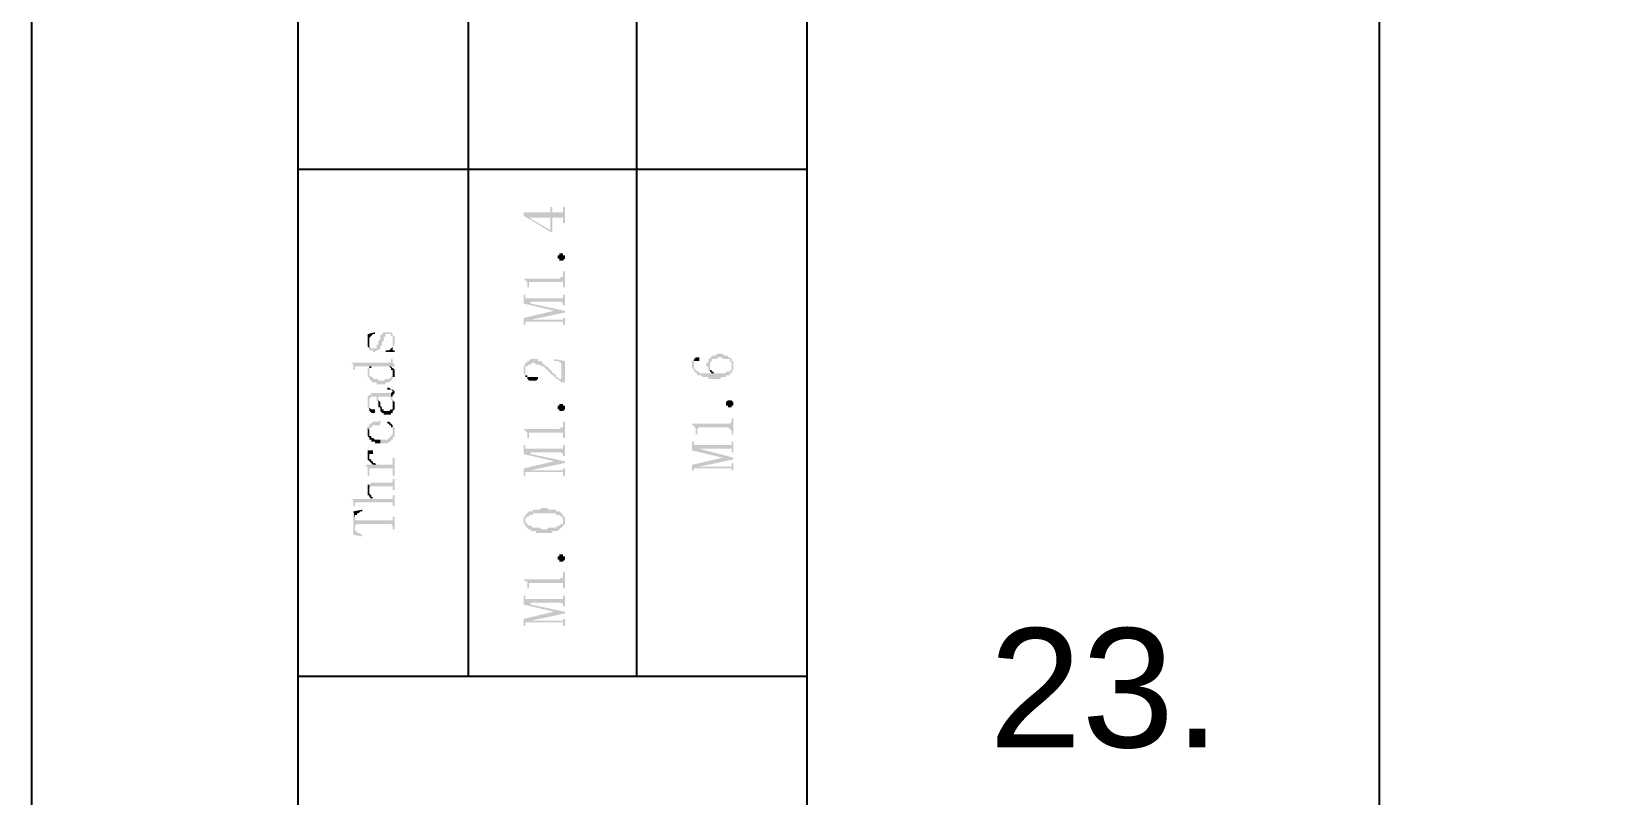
# Model space of a CAD drawing. Header units: millimetres. Extents: x 7018 to 13530, y 4187 to 5692.
# Drawn here: x 8881.97 to 8921.5, y 5096.45 to 5115.7 of the extents above; entities that cross this region are included whole.
import ezdxf

# ---------------------------------------------------------------- set-up
doc = ezdxf.new("R2010")
doc.units = ezdxf.units.MM
doc.styles.get("Standard").update_dxf_attribs({"font": 'arial.ttf'})

msp = doc.modelspace()

# ---------------------------------------------------------------- hatches: boundary and pattern name
at = {"transparency": 33554559}
for points in [[(8894.362, 5111.144), (8894.362, 5111.054), (8895.039, 5110.648), (8895.084, 5110.648), (8895.084, 5111.009), (8895.355, 5111.009), (8895.355, 5110.873), (8895.4, 5110.873), (8895.4, 5111.28), (8895.355, 5111.28), (8895.355, 5111.189), (8895.355, 5111.144), (8895.084, 5111.144), (8895.084, 5111.28), (8895.039, 5111.28), (8895.039, 5110.693), (8894.497, 5111.009), (8894.497, 5111.009)], [(8894.362, 5111.144), (8894.497, 5111.009), (8895.039, 5111.009), (8895.039, 5110.693), (8895.039, 5111.144)], [(8895.4, 5110.016), (8895.4, 5109.971), (8895.4, 5109.971), (8895.355, 5109.926), (8895.265, 5109.926), (8895.265, 5109.971), (8895.22, 5109.971), (8895.22, 5110.016), (8895.22, 5110.061), (8895.265, 5110.061), (8895.265, 5110.106), (8895.355, 5110.106), (8895.355, 5110.061), (8895.4, 5110.061), (8895.4, 5110.016)], [(8894.362, 5109.474), (8894.362, 5109.474), (8894.407, 5109.429), (8894.407, 5109.429), (8894.452, 5109.384), (8894.452, 5109.339), (8894.452, 5109.249), (8894.497, 5109.249), (8894.497, 5109.384), (8895.355, 5109.384), (8895.355, 5109.339), (8895.355, 5109.249), (8895.4, 5109.249), (8895.4, 5109.655), (8895.355, 5109.655), (8895.355, 5109.565), (8895.355, 5109.519), (8895.31, 5109.519), (8895.265, 5109.474)], [(8894.362, 5109.068), (8894.362, 5108.843), (8895.129, 5108.662), (8895.129, 5108.662), (8895.4, 5108.617), (8895.4, 5108.662), (8894.543, 5108.843), (8894.543, 5108.888), (8894.452, 5108.978), (8894.407, 5108.978), (8894.407, 5109.068)], [(8894.452, 5108.978), (8894.543, 5108.888), (8895.31, 5108.888), (8895.355, 5108.843), (8895.355, 5108.797), (8895.4, 5108.797), (8895.4, 5109.068), (8895.355, 5109.068), (8895.355, 5109.023), (8895.355, 5108.978), (8895.31, 5108.978)], [(8894.362, 5108.481), (8894.362, 5108.301), (8894.407, 5108.301), (8894.407, 5108.346), (8894.407, 5108.391), (8894.452, 5108.391), (8894.543, 5108.436), (8895.4, 5108.617), (8895.129, 5108.662)], [(8894.452, 5108.391), (8895.355, 5108.391), (8895.355, 5108.301), (8895.4, 5108.301), (8895.4, 5108.481), (8895.355, 5108.481), (8895.355, 5108.436), (8894.543, 5108.436)], [(8890.436, 5108.075), (8890.436, 5108.03), (8890.481, 5107.714), (8890.481, 5107.895), (8890.481, 5107.94), (8890.481, 5107.985), (8890.526, 5108.03), (8890.526, 5108.03), (8890.571, 5108.075), (8890.616, 5108.075), (8890.616, 5108.12)], [(8890.436, 5107.895), (8890.436, 5107.804), (8890.436, 5107.759), (8890.481, 5107.714), (8890.436, 5108.03), (8890.436, 5107.985)], [(8890.481, 5107.714), (8890.481, 5107.669), (8890.571, 5107.669), (8890.571, 5107.624), (8890.616, 5107.624), (8890.661, 5107.669), (8890.706, 5107.669), (8890.752, 5107.714), (8890.752, 5107.759), (8890.752, 5107.759), (8890.797, 5107.804), (8890.797, 5107.85), (8890.797, 5107.895), (8890.842, 5107.895), (8890.842, 5107.985), (8890.842, 5107.985), (8890.887, 5108.03), (8890.887, 5108.075), (8891.022, 5108.075), (8891.022, 5108.03), (8891.067, 5108.03), (8891.067, 5107.985), (8891.067, 5107.714), (8891.067, 5107.759), (8891.113, 5107.804), (8891.113, 5107.895), (8891.113, 5108.03), (8891.067, 5108.03), (8891.067, 5108.075), (8891.067, 5108.075), (8891.022, 5108.12), (8890.842, 5108.12), (8890.797, 5108.075), (8890.797, 5108.075), (8890.752, 5108.03), (8890.752, 5107.985), (8890.752, 5107.94), (8890.706, 5107.895), (8890.706, 5107.85), (8890.706, 5107.804), (8890.661, 5107.804), (8890.661, 5107.714), (8890.526, 5107.714), (8890.481, 5107.759), (8890.481, 5107.804), (8890.481, 5107.895)], [(8890.887, 5107.669), (8890.887, 5107.624), (8891.113, 5107.624), (8891.113, 5107.669), (8891.067, 5107.669), (8891.067, 5107.895), (8891.067, 5107.85), (8891.067, 5107.759), (8891.067, 5107.759), (8891.022, 5107.714), (8891.022, 5107.714), (8890.977, 5107.669), (8890.932, 5107.669)], [(8898.966, 5107.308), (8898.966, 5107.263), (8899.011, 5107.263), (8899.011, 5107.173), (8899.011, 5107.173), (8899.056, 5107.127), (8899.056, 5107.308), (8899.056, 5107.353), (8899.056, 5107.353), (8899.101, 5107.398), (8899.101, 5107.443), (8899.236, 5107.443), (8899.236, 5107.489), (8899.372, 5107.489), (8899.372, 5107.443), (8899.552, 5107.443), (8899.552, 5107.398), (8899.552, 5107.398), (8899.597, 5107.353), (8899.597, 5107.127), (8899.643, 5107.173), (8899.643, 5107.263), (8899.643, 5107.308), (8899.643, 5107.398), (8899.597, 5107.398), (8899.597, 5107.443), (8899.597, 5107.443), (8899.552, 5107.489), (8899.507, 5107.489), (8899.507, 5107.534), (8899.417, 5107.534), (8899.372, 5107.579), (8899.236, 5107.579), (8899.191, 5107.534), (8899.101, 5107.534), (8899.101, 5107.489), (8899.056, 5107.489), (8899.056, 5107.443), (8899.011, 5107.443), (8899.011, 5107.398), (8899.011, 5107.353), (8898.966, 5107.353)], [(8890.029, 5107.353), (8890.029, 5107.353), (8890.075, 5107.308), (8890.075, 5107.263), (8890.075, 5107.173), (8890.12, 5107.173), (8890.12, 5107.263), (8890.526, 5107.263), (8890.526, 5107.218), (8890.526, 5107.263), (8891.113, 5107.263), (8891.113, 5107.308), (8891.113, 5107.308), (8891.067, 5107.353), (8891.067, 5107.398), (8891.067, 5107.443), (8891.022, 5107.443), (8891.022, 5107.398), (8891.022, 5107.353), (8890.977, 5107.353)], [(8890.436, 5107.082), (8890.436, 5107.037), (8890.436, 5106.992), (8890.481, 5106.992), (8890.481, 5106.947), (8890.481, 5106.947), (8890.526, 5106.902), (8890.526, 5106.902), (8890.571, 5106.857), (8890.661, 5106.857), (8890.661, 5106.812), (8890.887, 5106.812), (8890.887, 5106.857), (8890.977, 5106.857), (8891.022, 5106.902), (8891.022, 5106.902), (8891.067, 5106.947), (8891.067, 5107.082), (8891.067, 5107.037), (8891.067, 5107.037), (8891.022, 5106.992), (8891.022, 5106.992), (8890.977, 5106.947), (8890.887, 5106.947), (8890.842, 5106.902), (8890.706, 5106.902), (8890.706, 5106.947), (8890.571, 5106.947), (8890.571, 5106.992), (8890.526, 5106.992), (8890.481, 5107.037), (8890.481, 5107.218), (8890.436, 5107.218), (8890.436, 5107.173), (8890.436, 5107.127)], [(8890.481, 5107.218), (8890.481, 5107.127), (8890.481, 5107.218), (8890.526, 5107.218), (8890.526, 5107.263), (8890.481, 5107.263)], [(8890.977, 5107.263), (8891.022, 5107.218), (8891.022, 5107.173), (8891.067, 5107.173), (8891.067, 5106.947), (8891.067, 5106.992), (8891.113, 5106.992), (8891.113, 5107.037), (8891.113, 5107.082), (8891.113, 5107.127), (8891.113, 5107.173), (8891.067, 5107.218), (8891.067, 5107.218), (8891.022, 5107.263)], [(8894.362, 5107.173), (8894.362, 5107.127), (8894.362, 5107.082), (8894.407, 5107.037), (8894.407, 5107.173), (8894.407, 5107.263), (8894.452, 5107.263), (8894.497, 5107.308), (8894.543, 5107.308), (8894.588, 5107.353), (8894.633, 5107.353), (8894.678, 5107.308), (8894.768, 5107.308), (8894.813, 5107.263), (8894.859, 5107.263), (8894.904, 5107.218), (8894.904, 5107.218), (8894.949, 5107.173), (8894.949, 5107.173), (8894.994, 5107.127), (8894.994, 5107.127), (8895.039, 5107.082), (8895.039, 5107.082), (8895.084, 5107.037), (8895.129, 5107.037), (8895.129, 5106.992), (8895.174, 5106.992), (8895.174, 5106.947), (8895.22, 5106.947), (8895.265, 5106.902), (8895.265, 5106.902), (8895.31, 5106.857), (8895.31, 5106.947), (8895.265, 5106.947), (8895.22, 5106.992), (8895.174, 5106.992), (8895.174, 5107.037), (8895.174, 5107.037), (8895.129, 5107.082), (8895.084, 5107.082), (8895.084, 5107.127), (8895.084, 5107.127), (8895.039, 5107.173), (8895.039, 5107.173), (8894.994, 5107.218), (8894.994, 5107.218), (8894.949, 5107.263), (8894.904, 5107.263), (8894.904, 5107.308), (8894.859, 5107.308), (8894.859, 5107.353), (8894.813, 5107.353), (8894.813, 5107.398), (8894.723, 5107.398), (8894.723, 5107.443), (8894.543, 5107.443), (8894.497, 5107.398), (8894.452, 5107.398), (8894.452, 5107.353), (8894.407, 5107.353), (8894.407, 5107.308), (8894.407, 5107.308), (8894.362, 5107.263), (8894.362, 5107.218), (8894.362, 5107.218)], [(8895.129, 5107.443), (8895.129, 5107.398), (8895.265, 5107.398), (8895.265, 5107.353), (8895.31, 5107.353), (8895.31, 5106.857), (8895.4, 5106.857), (8895.4, 5107.398)], [(8898.605, 5107.308), (8898.605, 5107.263), (8898.605, 5107.218), (8898.65, 5107.173), (8898.65, 5107.127), (8898.695, 5107.127), (8898.695, 5107.082), (8898.74, 5107.082), (8898.74, 5107.037), (8898.83, 5107.037), (8898.875, 5106.992), (8899.011, 5106.992), (8899.011, 5106.947), (8899.327, 5106.947), (8899.327, 5106.992), (8899.462, 5106.992), (8899.462, 5107.037), (8899.552, 5107.037), (8899.552, 5107.082), (8899.597, 5107.082), (8899.597, 5107.127), (8899.597, 5107.263), (8899.597, 5107.173), (8899.552, 5107.173), (8899.552, 5107.127), (8899.462, 5107.127), (8899.462, 5107.082), (8898.785, 5107.082), (8898.785, 5107.127), (8898.74, 5107.127), (8898.695, 5107.173), (8898.695, 5107.173), (8898.65, 5107.218), (8898.65, 5107.263), (8898.65, 5107.443), (8898.605, 5107.398), (8898.605, 5107.353)], [(8898.65, 5107.443), (8898.65, 5107.308), (8898.65, 5107.398), (8898.785, 5107.398), (8898.785, 5107.489), (8898.695, 5107.489)], [(8899.056, 5107.127), (8899.056, 5107.127), (8899.101, 5107.082), (8899.146, 5107.082), (8899.146, 5107.127), (8899.101, 5107.127), (8899.101, 5107.173), (8899.056, 5107.173), (8899.056, 5107.218), (8899.056, 5107.308)], [(8894.407, 5107.037), (8894.407, 5106.992), (8894.452, 5106.992), (8894.452, 5106.947), (8894.452, 5106.947), (8894.497, 5106.902), (8894.678, 5106.902), (8894.723, 5106.947), (8894.723, 5106.992), (8894.452, 5106.992), (8894.452, 5107.037), (8894.407, 5107.037), (8894.407, 5107.127), (8894.407, 5107.127)], [(8890.436, 5106.36), (8890.436, 5106.315), (8890.436, 5106.225), (8890.436, 5106.225), (8890.481, 5106.18), (8890.481, 5106.36), (8890.481, 5106.45), (8890.481, 5106.45), (8890.526, 5106.496), (8890.661, 5106.496), (8890.661, 5106.405), (8890.706, 5106.36), (8890.706, 5106.315), (8890.706, 5106.496), (8890.977, 5106.496), (8891.022, 5106.45), (8891.022, 5106.405), (8891.067, 5106.405), (8891.067, 5106.315), (8891.067, 5106.27), (8891.067, 5106.45), (8891.067, 5106.45), (8891.022, 5106.496), (8891.022, 5106.586), (8890.526, 5106.586), (8890.526, 5106.541), (8890.481, 5106.541), (8890.436, 5106.496)], [(8890.706, 5106.315), (8890.706, 5106.225), (8890.752, 5106.225), (8890.752, 5106.18), (8890.752, 5106.135), (8890.752, 5106.135), (8890.797, 5106.089), (8890.842, 5106.089), (8890.842, 5106.044), (8891.022, 5106.044), (8891.022, 5106.089), (8891.067, 5106.089), (8891.067, 5106.135), (8891.067, 5106.135), (8891.113, 5106.18), (8891.113, 5106.27), (8891.113, 5106.315), (8891.113, 5106.36), (8891.067, 5106.405), (8891.067, 5106.225), (8891.067, 5106.18), (8891.022, 5106.18), (8890.977, 5106.135), (8890.842, 5106.135), (8890.842, 5106.18), (8890.797, 5106.18), (8890.797, 5106.225), (8890.797, 5106.225), (8890.752, 5106.27), (8890.752, 5106.315), (8890.752, 5106.36), (8890.706, 5106.405), (8890.706, 5106.496)], [(8890.932, 5106.721), (8890.932, 5106.676), (8891.022, 5106.676), (8891.067, 5106.631), (8891.067, 5106.496), (8891.067, 5106.541), (8891.067, 5106.541), (8891.113, 5106.586), (8891.113, 5106.631), (8891.067, 5106.676), (8891.022, 5106.676), (8890.977, 5106.721)], [(8891.022, 5106.586), (8891.022, 5106.496), (8891.067, 5106.496), (8891.067, 5106.631), (8891.067, 5106.631)], [(8899.643, 5106.315), (8899.643, 5106.27), (8899.597, 5106.27), (8899.597, 5106.225), (8899.507, 5106.225), (8899.507, 5106.27), (8899.462, 5106.27), (8899.462, 5106.315), (8899.462, 5106.36), (8899.462, 5106.36), (8899.507, 5106.405), (8899.597, 5106.405), (8899.643, 5106.36), (8899.643, 5106.315)], [(8890.481, 5106.18), (8890.481, 5106.135), (8890.481, 5106.135), (8890.526, 5106.089), (8890.616, 5106.089), (8890.616, 5106.135), (8890.616, 5106.18), (8890.526, 5106.18), (8890.481, 5106.225), (8890.481, 5106.36)], [(8895.4, 5106.225), (8895.4, 5106.18), (8895.4, 5106.18), (8895.355, 5106.135), (8895.265, 5106.135), (8895.265, 5106.18), (8895.22, 5106.18), (8895.22, 5106.225), (8895.22, 5106.27), (8895.265, 5106.27), (8895.265, 5106.315), (8895.355, 5106.315), (8895.355, 5106.27), (8895.4, 5106.27), (8895.4, 5106.225)], [(8890.436, 5105.728), (8890.481, 5105.638), (8890.481, 5105.683), (8890.481, 5105.683), (8890.526, 5105.728), (8890.526, 5105.728), (8890.571, 5105.774), (8890.752, 5105.774), (8890.752, 5105.322), (8890.932, 5105.322), (8890.977, 5105.367), (8891.022, 5105.367), (8891.022, 5105.412), (8891.067, 5105.412), (8891.067, 5105.458), (8891.067, 5105.458), (8891.113, 5105.503), (8891.113, 5105.548), (8891.113, 5105.638), (8891.113, 5105.683), (8891.113, 5105.728), (8891.067, 5105.728), (8891.067, 5105.774), (8891.067, 5105.638), (8891.067, 5105.548), (8891.067, 5105.548), (8891.022, 5105.503), (8891.022, 5105.503), (8890.977, 5105.458), (8890.977, 5105.458), (8890.932, 5105.412), (8890.752, 5105.412), (8890.752, 5105.909), (8890.752, 5105.909), (8890.706, 5105.864), (8890.571, 5105.864), (8890.526, 5105.819), (8890.481, 5105.819), (8890.481, 5105.774), (8890.481, 5105.774)], [(8890.436, 5105.593), (8890.436, 5105.503), (8890.436, 5105.503), (8890.481, 5105.458), (8890.481, 5105.412), (8890.526, 5105.412), (8890.526, 5105.367), (8890.616, 5105.367), (8890.616, 5105.322), (8890.752, 5105.322), (8890.752, 5105.412), (8890.616, 5105.412), (8890.571, 5105.458), (8890.526, 5105.458), (8890.526, 5105.503), (8890.481, 5105.503), (8890.481, 5105.548), (8890.481, 5105.638), (8890.436, 5105.728), (8890.436, 5105.683), (8890.436, 5105.638)], [(8890.932, 5105.819), (8890.977, 5105.819), (8890.977, 5105.774), (8891.022, 5105.774), (8891.022, 5105.728), (8891.067, 5105.728), (8891.067, 5105.683), (8891.067, 5105.638), (8891.067, 5105.774), (8891.067, 5105.774), (8891.022, 5105.819), (8891.022, 5105.819), (8890.977, 5105.864), (8890.932, 5105.864)], [(8894.362, 5105.683), (8894.362, 5105.683), (8894.407, 5105.638), (8894.407, 5105.638), (8894.452, 5105.593), (8894.452, 5105.548), (8894.452, 5105.458), (8894.497, 5105.458), (8894.497, 5105.593), (8895.355, 5105.593), (8895.355, 5105.548), (8895.355, 5105.458), (8895.4, 5105.458), (8895.4, 5105.864), (8895.355, 5105.864), (8895.355, 5105.774), (8895.355, 5105.728), (8895.31, 5105.728), (8895.265, 5105.683)], [(8898.605, 5105.819), (8898.605, 5105.774), (8898.65, 5105.774), (8898.65, 5105.728), (8898.695, 5105.728), (8898.695, 5105.683), (8898.695, 5105.548), (8898.74, 5105.548), (8898.74, 5105.683), (8898.74, 5105.683), (8898.785, 5105.728), (8899.507, 5105.728), (8899.552, 5105.683), (8899.552, 5105.683), (8899.597, 5105.638), (8899.597, 5105.548), (8899.643, 5105.548), (8899.643, 5105.954), (8899.597, 5105.954), (8899.597, 5105.864), (8899.597, 5105.864), (8899.552, 5105.819), (8899.507, 5105.819)], [(8894.362, 5105.277), (8894.362, 5105.051), (8895.129, 5104.871), (8895.129, 5104.871), (8895.4, 5104.826), (8895.4, 5104.871), (8894.543, 5105.051), (8894.543, 5105.097), (8894.452, 5105.187), (8894.407, 5105.187), (8894.407, 5105.277)], [(8894.452, 5105.187), (8894.543, 5105.097), (8895.31, 5105.097), (8895.355, 5105.051), (8895.355, 5105.006), (8895.4, 5105.006), (8895.4, 5105.277), (8895.355, 5105.277), (8895.355, 5105.232), (8895.355, 5105.187), (8895.31, 5105.187)], [(8898.605, 5105.367), (8898.605, 5105.142), (8899.372, 5104.961), (8899.372, 5104.961), (8899.643, 5104.916), (8899.643, 5104.961), (8898.785, 5105.187), (8898.785, 5105.187), (8898.695, 5105.277), (8898.65, 5105.277), (8898.65, 5105.322), (8898.65, 5105.367)], [(8898.695, 5105.277), (8898.785, 5105.187), (8899.597, 5105.187), (8899.597, 5105.142), (8899.597, 5105.097), (8899.643, 5105.097), (8899.643, 5105.367), (8899.597, 5105.367), (8899.597, 5105.322), (8899.597, 5105.277), (8899.552, 5105.277)], [(8890.39, 5104.781), (8890.39, 5104.735), (8890.436, 5104.735), (8890.436, 5104.645), (8890.436, 5104.6), (8890.436, 5104.51), (8890.481, 5104.51), (8890.481, 5104.645), (8890.481, 5104.69), (8891.067, 5104.69), (8891.067, 5104.645), (8891.067, 5104.51), (8891.113, 5104.51), (8891.113, 5104.961), (8891.067, 5104.961), (8891.067, 5104.826), (8891.067, 5104.781), (8890.616, 5104.781)], [(8890.436, 5105.051), (8890.436, 5104.961), (8890.436, 5104.916), (8890.481, 5104.871), (8890.481, 5105.006), (8890.481, 5105.051), (8890.571, 5105.051), (8890.571, 5105.097), (8890.571, 5105.142), (8890.436, 5105.142), (8890.436, 5105.097)], [(8890.481, 5104.871), (8890.481, 5104.871), (8890.526, 5104.826), (8890.526, 5104.826), (8890.571, 5104.781), (8890.661, 5104.781), (8890.616, 5104.826), (8890.571, 5104.826), (8890.571, 5104.871), (8890.526, 5104.871), (8890.526, 5104.916), (8890.481, 5104.916), (8890.481, 5104.961), (8890.481, 5105.006)], [(8894.362, 5104.69), (8894.362, 5104.51), (8894.407, 5104.51), (8894.407, 5104.555), (8894.407, 5104.6), (8894.452, 5104.6), (8894.543, 5104.645), (8895.4, 5104.826), (8895.129, 5104.871)], [(8898.605, 5104.781), (8898.605, 5104.645), (8898.65, 5104.645), (8898.65, 5104.69), (8898.695, 5104.69), (8898.785, 5104.735), (8899.643, 5104.916), (8899.372, 5104.961)], [(8898.695, 5104.69), (8899.597, 5104.69), (8899.597, 5104.645), (8899.643, 5104.645), (8899.643, 5104.826), (8899.597, 5104.826), (8899.597, 5104.781), (8899.597, 5104.735), (8898.785, 5104.735)], [(8890.481, 5104.284), (8890.481, 5104.149), (8890.481, 5104.194), (8890.526, 5104.239), (8891.067, 5104.239), (8891.067, 5104.149), (8891.113, 5104.149), (8891.113, 5104.42), (8891.067, 5104.42), (8891.067, 5104.374), (8891.067, 5104.329), (8890.526, 5104.329)], [(8894.452, 5104.6), (8895.355, 5104.6), (8895.355, 5104.51), (8895.4, 5104.51), (8895.4, 5104.69), (8895.355, 5104.69), (8895.355, 5104.645), (8894.543, 5104.645)], [(8890.029, 5103.923), (8890.029, 5103.923), (8890.075, 5103.878), (8890.075, 5103.833), (8890.075, 5103.743), (8890.12, 5103.743), (8890.12, 5103.788), (8890.12, 5103.833), (8891.067, 5103.833), (8891.067, 5103.743), (8891.113, 5103.743), (8891.113, 5104.013), (8891.067, 5104.013), (8891.067, 5103.968), (8891.067, 5103.923), (8890.571, 5103.923), (8890.571, 5103.968), (8890.526, 5103.923)], [(8890.436, 5104.149), (8890.436, 5104.104), (8890.436, 5104.013), (8890.481, 5104.013), (8890.481, 5103.968), (8890.481, 5103.968), (8890.526, 5103.923), (8890.526, 5103.923), (8890.571, 5103.968), (8890.526, 5103.968), (8890.526, 5104.013), (8890.526, 5104.013), (8890.481, 5104.058), (8890.481, 5104.284), (8890.436, 5104.284), (8890.436, 5104.194), (8890.436, 5104.194)], [(8890.075, 5103.607), (8890.12, 5103.427), (8890.12, 5103.517), (8890.165, 5103.517), (8890.165, 5103.562), (8890.21, 5103.562), (8890.255, 5103.607), (8890.3, 5103.607), (8890.3, 5103.652)], [(8894.362, 5103.382), (8894.362, 5103.291), (8894.407, 5103.291), (8894.407, 5103.246), (8894.407, 5103.382), (8894.407, 5103.427), (8894.407, 5103.427), (8894.452, 5103.472), (8894.497, 5103.472), (8894.497, 5103.517), (8894.588, 5103.517), (8894.588, 5103.562), (8895.174, 5103.562), (8895.174, 5103.517), (8895.265, 5103.517), (8895.31, 5103.472), (8895.31, 5103.472), (8895.355, 5103.427), (8895.355, 5103.382), (8895.355, 5103.517), (8895.355, 5103.517), (8895.31, 5103.562), (8895.31, 5103.562), (8895.265, 5103.607), (8895.174, 5103.607), (8895.174, 5103.652), (8894.994, 5103.652), (8894.949, 5103.697), (8894.813, 5103.697), (8894.768, 5103.652), (8894.588, 5103.652), (8894.588, 5103.607), (8894.497, 5103.607), (8894.452, 5103.562), (8894.452, 5103.562), (8894.407, 5103.517), (8894.407, 5103.472), (8894.362, 5103.472)], [(8890.075, 5103.607), (8890.075, 5103.02), (8890.3, 5102.975), (8890.3, 5103.02), (8890.255, 5103.02), (8890.255, 5103.066), (8890.165, 5103.066), (8890.165, 5103.111), (8890.12, 5103.111), (8890.12, 5103.201), (8890.12, 5103.427)], [(8890.12, 5103.427), (8890.12, 5103.201), (8890.12, 5103.246), (8890.12, 5103.246), (8890.165, 5103.291), (8891.022, 5103.291), (8891.067, 5103.246), (8891.067, 5103.156), (8891.113, 5103.156), (8891.113, 5103.472), (8891.067, 5103.472), (8891.067, 5103.427), (8891.067, 5103.382), (8890.12, 5103.382)], [(8894.407, 5103.246), (8894.452, 5103.201), (8894.452, 5103.201), (8894.497, 5103.156), (8894.543, 5103.156), (8894.543, 5103.111), (8894.678, 5103.111), (8894.678, 5103.066), (8895.084, 5103.066), (8895.084, 5103.111), (8895.22, 5103.111), (8895.265, 5103.156), (8895.265, 5103.156), (8895.31, 5103.201), (8895.31, 5103.201), (8895.355, 5103.246), (8895.355, 5103.246), (8895.4, 5103.291), (8895.4, 5103.336), (8895.4, 5103.382), (8895.4, 5103.427), (8895.4, 5103.472), (8895.355, 5103.472), (8895.355, 5103.517), (8895.355, 5103.336), (8895.355, 5103.291), (8895.31, 5103.291), (8895.265, 5103.246), (8895.22, 5103.246), (8895.174, 5103.201), (8894.994, 5103.201), (8894.949, 5103.156), (8894.813, 5103.156), (8894.768, 5103.201), (8894.588, 5103.201), (8894.543, 5103.246), (8894.497, 5103.246), (8894.452, 5103.291), (8894.452, 5103.291), (8894.407, 5103.336), (8894.407, 5103.382)], [(8895.4, 5102.434), (8895.4, 5102.389), (8895.4, 5102.389), (8895.355, 5102.343), (8895.265, 5102.343), (8895.265, 5102.389), (8895.22, 5102.389), (8895.22, 5102.434), (8895.22, 5102.479), (8895.265, 5102.479), (8895.265, 5102.524), (8895.355, 5102.524), (8895.355, 5102.479), (8895.4, 5102.479), (8895.4, 5102.434)], [(8894.362, 5101.892), (8894.362, 5101.892), (8894.407, 5101.847), (8894.452, 5101.847), (8894.452, 5101.802), (8894.452, 5101.757), (8894.452, 5101.666), (8894.497, 5101.666), (8894.497, 5101.802), (8895.355, 5101.802), (8895.355, 5101.757), (8895.355, 5101.666), (8895.4, 5101.666), (8895.4, 5102.073), (8895.355, 5102.073), (8895.355, 5101.982), (8895.355, 5101.937), (8895.31, 5101.937), (8895.265, 5101.892)], [(8894.362, 5101.486), (8894.362, 5101.26), (8895.129, 5101.08), (8895.129, 5101.08), (8895.4, 5101.035), (8895.4, 5101.08), (8894.543, 5101.26), (8894.543, 5101.305), (8894.452, 5101.396), (8894.407, 5101.396), (8894.407, 5101.486)], [(8894.452, 5101.396), (8894.543, 5101.305), (8895.31, 5101.305), (8895.355, 5101.26), (8895.355, 5101.215), (8895.4, 5101.215), (8895.4, 5101.486), (8895.355, 5101.486), (8895.355, 5101.441), (8895.355, 5101.396), (8895.31, 5101.396)], [(8894.362, 5100.899), (8894.362, 5100.719), (8894.407, 5100.719), (8894.407, 5100.764), (8894.407, 5100.809), (8894.452, 5100.809), (8894.543, 5100.854), (8895.4, 5101.035), (8895.129, 5101.08)], [(8894.452, 5100.809), (8895.355, 5100.809), (8895.355, 5100.719), (8895.4, 5100.719), (8895.4, 5100.899), (8895.355, 5100.899), (8895.355, 5100.854), (8894.543, 5100.854)]]:
    msp.add_hatch(color=256, dxfattribs=at).paths.add_polyline_path(points)

# ---------------------------------------------------------------- linework, layer by layer
for p, q in [((8888.675, 5242.873), (8888.675, 4956.132)), ((8915.9, 5242.873), (8915.9, 4986.912))]:
    msp.add_line(p, q)
msp.add_lwpolyline([(9301.969, 4951.873), (9301.969, 5248.873), (8881.969, 5248.873), (8881.969, 4951.873)], close=True)
for points in [[(8901.493, 5242.873), (8901.493, 4956.132)], [(8892.963, 5137.14), (8892.963, 5099.455)], [(8897.205, 5137.14), (8897.205, 5099.455)], [(8888.675, 5112.227), (8901.493, 5112.227)], [(8888.675, 5099.455), (8901.493, 5099.455)]]:
    msp.add_lwpolyline(points)

# ---------------------------------------------------------------- texts
at = {"insert": (8908.994, 5099.142), "char_height": 2.9997, "width": 34.34827, "attachment_point": 5}
msp.add_mtext('23.', dxfattribs=at)

doc.saveas('drawing.dxf')
